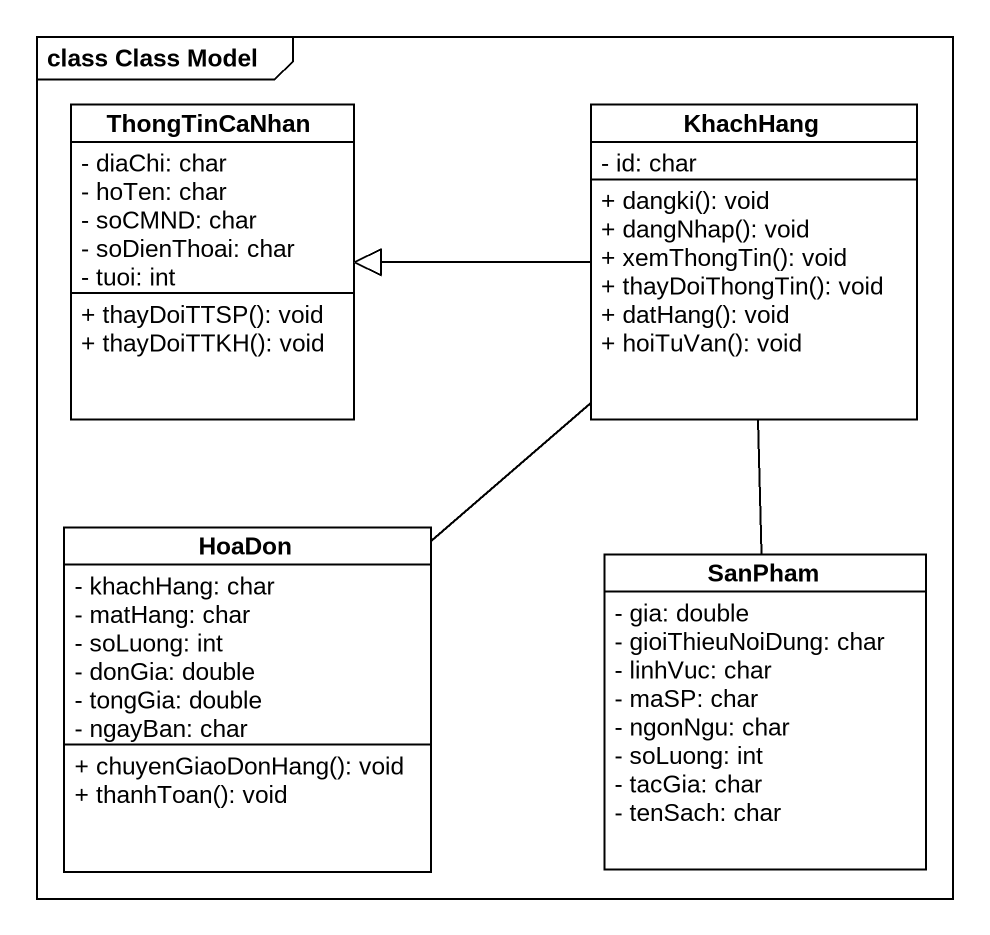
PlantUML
@startuml
mainframe class Class Model
hide circle
hide empty members
skinparam classAttributeIconSize 0
class ThongTinCaNhan {
  - diaChi: char
  - hoTen: char
  - soCMND: char
  - soDienThoai: char
  - tuoi: int
  + thayDoiTTSP(): void
  + thayDoiTTKH(): void
}
class KhachHang {
  - id: char
  + dangki(): void
  + dangNhap(): void
  + xemThongTin(): void
  + thayDoiThongTin(): void
  + datHang(): void
  + hoiTuVan(): void
}
class HoaDon {
  - khachHang: char
  - matHang: char
  - soLuong: int
  - donGia: double
  - tongGia: double
  - ngayBan: char
  + chuyenGiaoDonHang(): void
  + thanhToan(): void
}
class SanPham {
  - gia: double
  - gioiThieuNoiDung: char
  - linhVuc: char
  - maSP: char
  - ngonNgu: char
  - soLuong: int
  - tacGia: char
  - tenSach: char
}
KhachHang -left-|> ThongTinCaNhan
KhachHang -- HoaDon
KhachHang -- SanPham
@enduml
